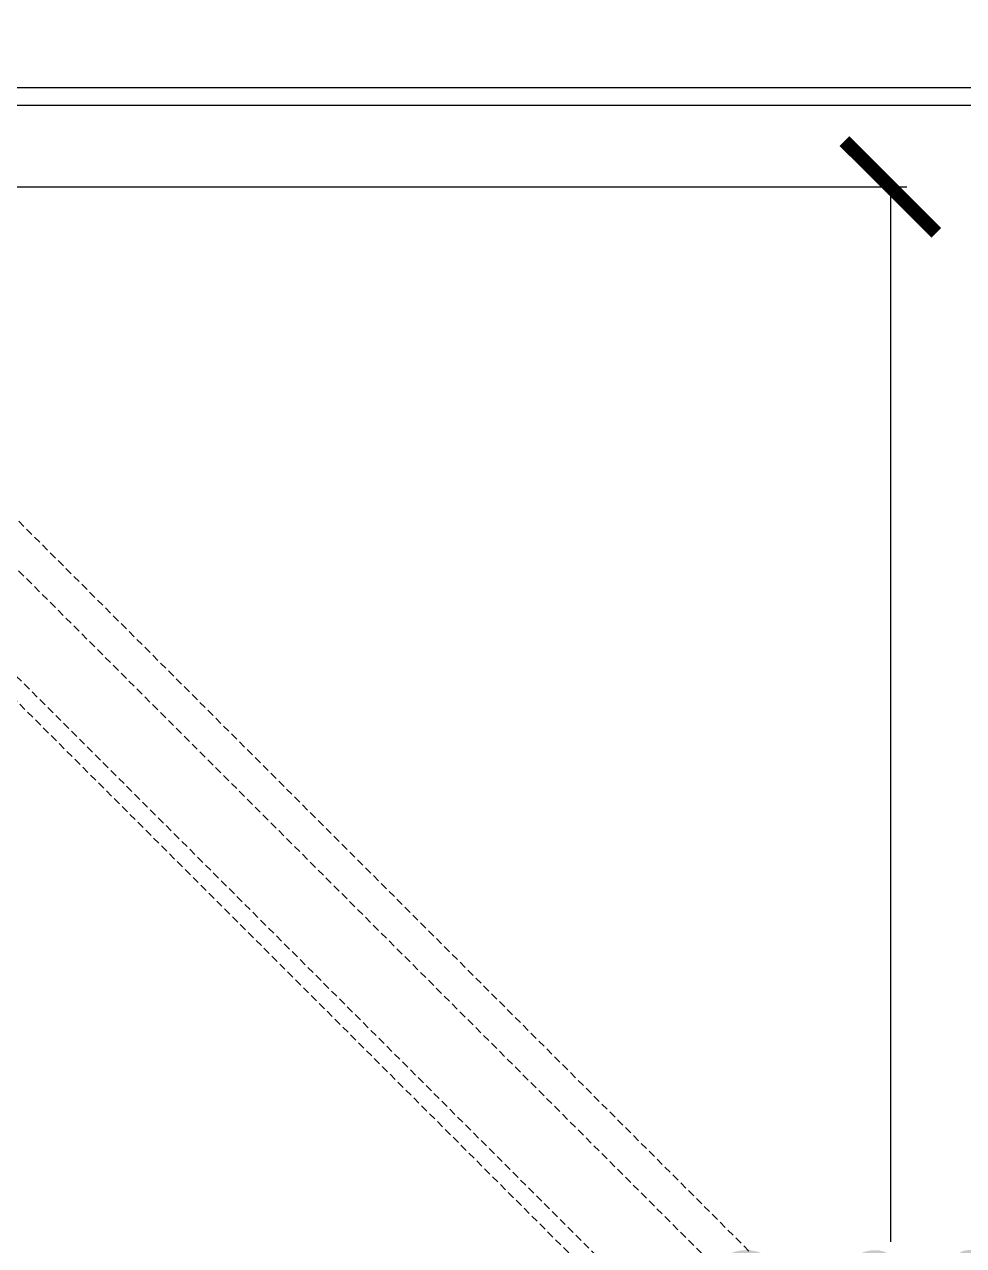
# Model space of a CAD drawing. Header units: millimetres. Extents: x -962 to 79815, y -55582 to 115780.
# Drawn here: x 16873 to 18838, y -35199 to -32642 of the extents above; entities that cross this region are included whole.
import ezdxf

# ---------------------------------------------------------------- set-up
doc = ezdxf.new("R2010")
doc.units = ezdxf.units.MM
doc.linetypes.add('HIDDEN', pattern=[9.525, 6.35, -3.175])
doc.layers.add('01-Dimension', color=4, linetype='Continuous')
doc.layers.add('02-Rotation', color=6, linetype='HIDDEN')
doc.styles.add('GreenexSolar', font='gbeitc.shx', dxfattribs={"width": 0.8, "height": 576.977143})
doc.dimstyles.new('GreenexSolar', dxfattribs={"dimtxt": 3, "dimasz": 1, "dimexe": 0.18, "dimexo": 0.0625, "dimgap": 0.09, "dimtad": 1, "dimtih": 1, "dimtoh": 1, "dimdec": 0, "dimzin": 0, "dimdsep": 46, "dimtxsty": 'GreenexSolar', "dimblk": 'ARCHTICK', "dimcen": 0.09, "dimclrd": 4, "dimclre": 4, "dimclrt": 3, "dimadec": 0, "dimazin": 0, "dimtfac": 1, "dimtdec": 4, "dimtofl": 0, "dimtmove": 0, "dimatfit": 3, "dimfxl": 1, "dimtolj": 1, "dimtzin": 0, "dimarcsym": 0})

# ---------------------------------------------------------------- blocks, each defined once
blk = doc.blocks.new('*U167')
for p, q in [((-1800, 85), (1800, 85)), ((-1800, 70), (1800, 70))]:
    blk.add_line(p, q)
blk = doc.blocks.new('*U169')
for p, q in [((-1554.2, 1766.4), (1766.4, -1554.2)), ((-1212.7, 1332.9), (1332.9, -1212.7)), ((-1223.3, 1322.3), (1322.3, -1223.3)), ((176.8, 77.8), (1787.6, -1533))]:
    blk.add_line(p, q)
blk = doc.blocks.new('_ArchTick')
at = {"color": 0, "linetype": 'ByBlock', "const_width": 0.15}
blk.add_lwpolyline([(-0.5, -0.5), (0.5, 0.5)], dxfattribs=at)
blk = doc.blocks.new('*D172')
at = {"layer": '01-Dimension', "color": 4, "lineweight": -2, "transparency": 16777216}
for p, q in [((15542.3, -32982.5), (16837, -32982.5)), ((16822.9, -32982.5), (16822.9, -33884.7)), ((16822.9, -35036.7), (16822.9, -34134.5)), ((15542.3, -35036.7), (16837, -35036.7))]:
    blk.add_line(p, q, dxfattribs=at)
at = {"layer": 'Defpoints', "color": 0, "transparency": 16777216}
for p in [(15537.4, -32982.5), (16822.9, -32982.5), (15537.4, -35036.7)]:
    blk.add_point(p, dxfattribs=at)
at = {"layer": '01-Dimension', "color": 4, "lineweight": -2, "transparency": 16777216, "xscale": 78.54582712711982, "yscale": 78.54582712711982, "zscale": 78.54582712711982}
for p, rotation in [((16822.9, -32982.5), 90), ((16822.9, -35036.7), 270)]:
    blk.add_blockref('_ArchTick', p, dxfattribs=dict(at, rotation=rotation))
at = {"layer": '01-Dimension', "color": 3, "transparency": 16777216, "insert": (16822.9, -34009.6), "char_height": 235.64, "attachment_point": 5, "style": 'GreenexSolar'}
blk.add_mtext('\\A1;2054', dxfattribs=at)
blk = doc.blocks.new('00-Greenex-侧视总图-Ext', base_point=(15537.4, -32982.5))
blk.add_blockref('*U167', (15537.4, -32982.5))
at = {"layer": '02-Rotation'}
blk.add_blockref('*U169', (15537.4, -32982.5), dxfattribs=at)
at = {"layer": '01-Dimension'}
dim = blk.add_aligned_dim(p1=(15537.4, -35036.7), p2=(15537.4, -32982.5), distance=-1285.5, dimstyle='GreenexSolar', override={"dimscale": 78.545827}, dxfattribs=at)
dim.commit()
dim.dimension.update_dxf_attribs({"geometry": '*D172', "text_midpoint": (16822.9, -34009.6)})

msp = doc.modelspace()

# ---------------------------------------------------------------- block references
at = {"xscale": 2.448579654963099, "yscale": 2.448579654963099, "zscale": 2.448579654963099}
msp.add_blockref('00-Greenex-侧视总图-Ext', (15537.4, -32982.5), dxfattribs=at)

doc.saveas('drawing.dxf')
